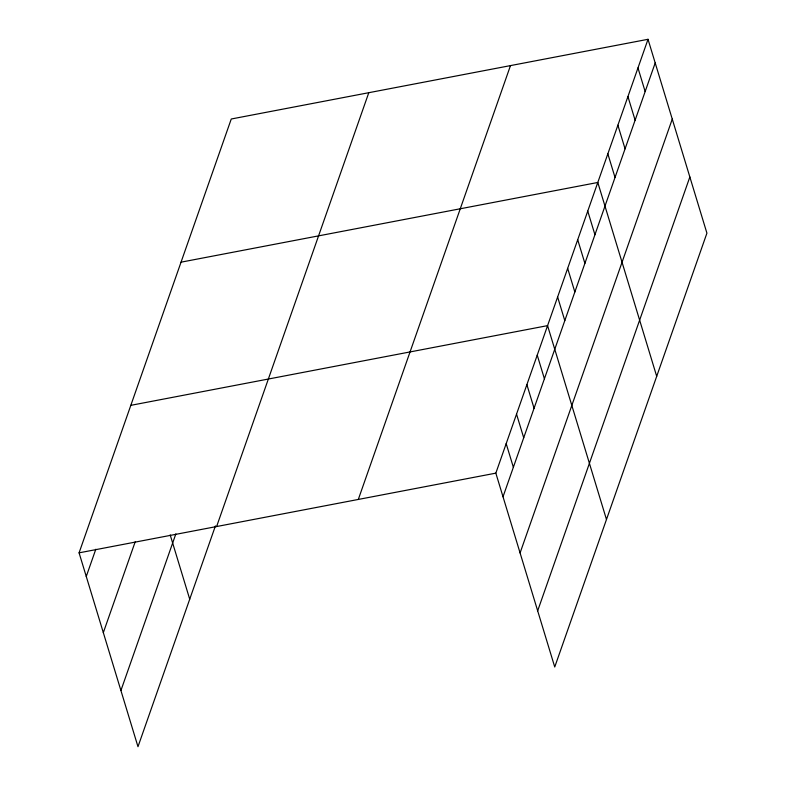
<?xml version="1.0" encoding="UTF-8"?>
<svg xmlns="http://www.w3.org/2000/svg" width="786" height="786" viewBox="0 0 786 786"><rect width="100%" height="100%" fill="white"/><g stroke="black" fill="none" stroke-linecap="round" stroke-linejoin="round"><path stroke-width="1.18" d="M215.433 525.893L137.982 746.7L79.081 552.843L231.261 119L648.018 39.3L706.919 233.157L554.739 667L495.838 473.143L648.018 39.3M86.264 576.472L95.813 549.237M103.33 632.642L135.172 541.868M120.916 690.521L175.868 533.851M216.612 526.541L368.791 92.699M358.308 499.444L510.487 65.602M503.02 496.762L655.2 62.929M520.086 552.941L672.266 119.099M537.673 610.82L689.853 176.978M181.045 262.17L597.802 182.47L656.703 376.327M130.82 405.34L547.577 325.63L606.478 519.497M79.081 552.843L495.838 473.143M637.977 67.93L645.149 91.559M627.935 96.57L635.108 120.189M617.884 125.2L625.067 148.829M607.843 153.83L615.025 177.459M587.751 211.1L594.933 234.729M577.71 239.73L584.892 263.359M567.669 268.37L574.841 291.989M557.628 297L564.8 320.629M537.231 355.134L544.413 378.764M526.885 384.639L534.058 408.258M516.54 414.134L523.712 437.763M506.184 443.638L513.366 467.267M170.189 534.912L189.721 599.197"/></g></svg>
